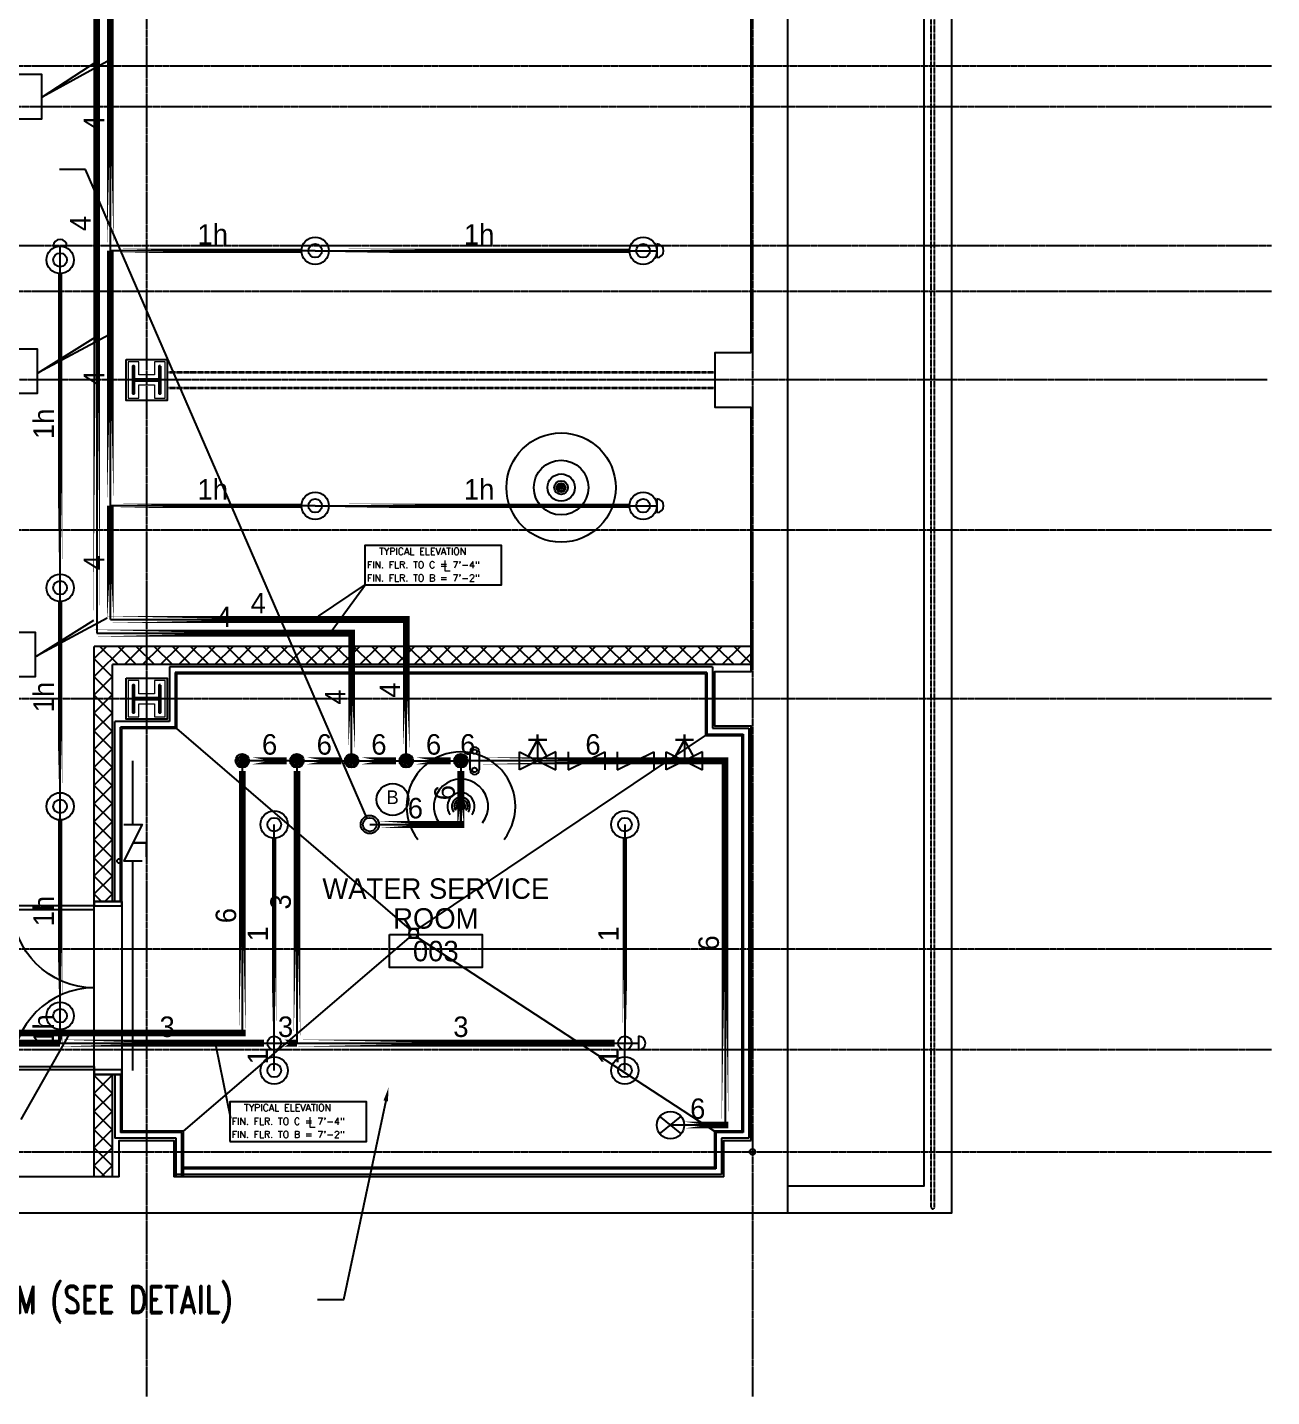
# Model space of a CAD drawing. Header units: inches. Extents: x 1442 to 5389, y 34 to 2400.
# Drawn here: x 4842 to 5389, y 491 to 1092 of the extents above; entities that cross this region are included whole.
import ezdxf
from ezdxf.enums import TextEntityAlignment as Align

# ---------------------------------------------------------------- set-up
doc = ezdxf.new("R2010")
doc.units = ezdxf.units.IN
doc.header["$MEASUREMENT"] = 0
doc.linetypes.add('CENTER2', pattern=[1.125, 0.75, -0.125, 0.125, -0.125])
doc.linetypes.add('HIDDEN2', pattern=[0.1875, 0.125, -0.0625])
for name, color, linetype, lineweight in [('A-Detl-Hatch', 1, 'Continuous', 18), ('A-Detl-Wide', 2, 'Continuous', 35), ('S-Detl-Hatch', 1, 'Continuous', 18), ('S-Detl-Wide', 3, 'Continuous', 35)]:
    doc.layers.add(name, color=color, linetype=linetype, lineweight=lineweight)
for name, color, linetype in [('A-Door', 7, 'Continuous'), ('A-Door-Head', 8, 'Continuous'), ('A-Flor-Pfix', 7, 'Continuous'), ('A-Flor-Strs', 8, 'Continuous'), ('A-Grid(SmallScale)', 11, 'CENTER2'), ('A-Site-Pave', 8, 'Continuous'), ('A-Tag-Rm(Scale)', 7, 'Continuous'), ('A-Wall-Full', 7, 'Continuous'), ('A-Wall-Hatch', 15, 'Continuous'), ('conflict', 1, 'Continuous'), ('Coordination', 1, 'Continuous'), ('details', 1, 'Continuous'), ('F-FP-N', 2, 'Continuous'), ('F-FP-N @ 1 (1)', 2, 'Continuous'), ('F-FP-N @ 1 (2)', 2, 'Continuous'), ('F-FP-N @ 12', 2, 'Continuous'), ('F-FP-N @ 128', 2, 'Continuous'), ('F-FP-N @ 16', 2, 'Continuous'), ('F-FP-N @ 192', 2, 'Continuous'), ('F-FP-N @ 2', 2, 'Continuous'), ('F-FP-N @ 24', 2, 'Continuous'), ('F-FP-N @ 384', 2, 'Continuous'), ('F-FP-N @ 4', 2, 'Continuous'), ('F-FP-N @ 48', 2, 'Continuous'), ('F-FP-N @ 64', 2, 'Continuous'), ('F-FP-N @ 768', 2, 'Continuous'), ('F-FP-N @ 8', 2, 'Continuous'), ('F-FP-N @ 96', 2, 'Continuous'), ('F-PC-N', 1, 'Continuous'), ('F-PC-N @ 128', 1, 'Continuous'), ('HEADS', 1, 'Continuous'), ('HEADUP', 1, 'Continuous'), ('PIPEBL', 1, 'Continuous'), ('pipefitt', 1, 'Continuous'), ('pipemn', 1, 'Continuous'), ('PIPESPC', 1, 'Continuous'), ('S-Foundation', 7, 'Continuous'), ('S-Structural Concrete', 4, 'Continuous'), ('S-Wall-CMU', 7, 'Continuous'), ('S-Wall-Hatch', 8, 'Continuous'), ('spk-cap', 1, 'Continuous'), ('spk-pipecoup', 1, 'Continuous'), ('spk-pipedrop', 1, 'Continuous'), ('spk-piperise', 1, 'Continuous'), ('spk-ref', 1, 'Continuous'), ('TIDYPIPE', 1, 'Continuous')]:
    doc.layers.add(name, color=color, linetype=linetype)
doc.styles.add('PDA1', font='ROMAND', dxfattribs={"width": 0.755})
doc.styles.add('PIPE', font='PIPE.SHX')
doc.styles.add('ROMAND', font='romand', dxfattribs={"width": 0.75, "height": 1.5})
doc.dimstyles.get("Standard").update_dxf_attribs({"dimtxt": 0.18, "dimasz": 0.18, "dimexe": 0.18, "dimexo": 0.0625, "dimgap": 0.09, "dimtad": 0, "dimtih": 1, "dimtoh": 1, "dimdec": 4, "dimzin": 0, "dimdsep": 46, "dimtxsty": 'Standard', "dimcen": 0.09, "dimadec": 0, "dimazin": 0, "dimtfac": 1, "dimtdec": 4, "dimtofl": 0, "dimtmove": 0, "dimatfit": 3, "dimfxl": 1, "dimtolj": 1, "dimtzin": 0, "dimarcsym": 0})

# ---------------------------------------------------------------- blocks, each defined once
blk = doc.blocks.new('Rm Tag')
blk.add_lwpolyline([(-0.2124, 0.0759), (0.2124, 0.0759), (0.2124, -0.0759), (-0.2124, -0.0759)], close=True)
for p in [(0, 0.2858), (0, 0.1493), (0, 0)]:
    blk.add_attdef('XXX', text='', height=0.0938).set_placement(p, align=Align.MIDDLE_CENTER)
blk = doc.blocks.new('*U15')
at = {"layer": 'A-Detl-Hatch'}
h = blk.add_hatch(dxfattribs=at)
h.set_pattern_fill('ANSI32', color=256, scale=6, style=0)
h.set_pattern_definition([(45, (0, -6.06), (-1.591, 1.591), []), (45, (1.0607, -6.06), (-1.591, 1.591), [])])
edge = h.paths.add_edge_path()
edge.add_line((6, -12.12), (6, -11.515))
edge.add_line((6, -11.515), (0.795, -11.515))
edge.add_arc((0.795, -10.915), 0.6, 180, 270, ccw=False)
edge.add_line((0.195, -10.915), (0.195, -1.205))
edge.add_arc((0.795, -1.205), 0.6, 90, 180, ccw=False)
edge.add_line((0.795, -0.605), (6, -0.605))
edge.add_line((6, -0.605), (6, 0))
edge.add_line((6, 0), (-6, 0))
edge.add_line((-6, 0), (-6, -0.605))
edge.add_line((-6, -0.605), (-0.795, -0.605))
edge.add_arc((-0.795, -1.205), 0.6, 0, 90, ccw=False)
edge.add_line((-0.195, -1.205), (-0.195, -10.915))
edge.add_arc((-0.795, -10.915), 0.6, 270, 360, ccw=False)
edge.add_line((-0.795, -11.515), (-6, -11.515))
edge.add_line((-6, -11.515), (-6, -12.12))
edge.add_line((-6, -12.12), (6, -12.12))
at = {"color": 0, "linetype": 'ByBlock'}
blk.add_lwpolyline([(6, -12.12), (6, -11.515), (0.795, -11.515, -0.4142136), (0.195, -10.915), (0.195, -1.205, -0.4142136), (0.795, -0.605), (6, -0.605), (6, 0), (-6, 0), (-6, -0.605), (-0.795, -0.605, -0.4142136), (-0.195, -1.205), (-0.195, -10.915, -0.4142136), (-0.795, -11.515), (-6, -11.515), (-6, -12.12)], format="xyb", close=True, dxfattribs=at)
blk = doc.blocks.new('W12X65')
at = {"layer": 'S-Detl-Hatch'}
blk.add_lwpolyline([(13860.59, -7310.28), (13860.59, -7305.67), (13854.79, -7305.67), (13854.79, -7298.76), (13860.59, -7298.76), (13860.59, -7294.16), (13844.59, -7294.16), (13844.59, -7298.76), (13850.4, -7298.76), (13850.4, -7305.67), (13844.59, -7305.67), (13844.59, -7310.28)], close=True, dxfattribs=at)
at = {"layer": 'A-Detl-Wide'}
blk.add_blockref('*U15', (13852.59, -7296.16), dxfattribs=at)
blk = doc.blocks.new('Door 36in')
blk.add_lwpolyline([(0, 36), (1.5, 36), (1.5, 0), (0, 0)], close=True)
blk.add_arc((0, 0), 36, 0, 90)
blk = doc.blocks.new('*U188')
at = {"linetype": 'Continuous'}
blk.add_lwpolyline([(0.0625, 0.0625, 0, 0.0273, 0), (0.0041, 0.0625, 0, 0, 0), (0.0041, 0.0625, 0, 0, 0), (-0.0625, 0.0625, 0, 0, 0)], format="xyseb", dxfattribs=at)
for points in [[(0.0625, 0.0312), (0.0625, -0.0312), (-0.0625, 0.0312), (-0.0625, -0.0312)], [(0, 0), (0, -0.046), (-0.0483, -0.046)]]:
    blk.add_lwpolyline(points, dxfattribs=at)
blk.add_circle((-0.0625, 0.0469), 0.00781, dxfattribs=at)
blk = doc.blocks.new('*U186')
blk.add_circle((0, 0), 0.03125)
blk = doc.blocks.new('*U207')
at = {"layer": 'F-FP-N @ 1 (1)'}
blk.add_blockref('*U186', (5076.5, 890.32), dxfattribs=at)
at = {"layer": 'F-FP-N @ 1 (2)'}
blk.add_blockref('*U186', (5076.5, 890.32), dxfattribs=at)
at = {"layer": 'F-FP-N @ 12', "xscale": 12, "yscale": 12, "zscale": 12}
blk.add_blockref('*U186', (5076.5, 890.32), dxfattribs=at)
at = {"layer": 'F-FP-N @ 128', "xscale": 128, "yscale": 128, "zscale": 128}
blk.add_blockref('*U186', (4992.5, 742.32), dxfattribs=at)
at = {"layer": 'F-FP-N @ 16', "xscale": 16, "yscale": 16, "zscale": 16}
blk.add_blockref('*U186', (5076.5, 890.32), dxfattribs=at)
at = {"layer": 'F-FP-N @ 192', "xscale": 192, "yscale": 192, "zscale": 192}
blk.add_blockref('*U186', (5076.5, 890.32), dxfattribs=at)
at = {"layer": 'F-FP-N @ 2', "xscale": 2, "yscale": 2, "zscale": 2}
blk.add_blockref('*U186', (5076.5, 890.32), dxfattribs=at)
at = {"layer": 'F-FP-N @ 24', "xscale": 24, "yscale": 24, "zscale": 24}
blk.add_blockref('*U186', (5076.5, 890.32), dxfattribs=at)
at = {"layer": 'F-FP-N @ 384', "xscale": 384, "yscale": 384, "zscale": 384}
blk.add_blockref('*U186', (5076.5, 890.32), dxfattribs=at)
at = {"layer": 'F-FP-N @ 4', "xscale": 4, "yscale": 4, "zscale": 4}
blk.add_blockref('*U186', (5076.5, 890.32), dxfattribs=at)
at = {"layer": 'F-FP-N @ 48', "xscale": 48, "yscale": 48, "zscale": 48}
blk.add_blockref('*U186', (5076.5, 890.32), dxfattribs=at)
at = {"layer": 'F-FP-N @ 64', "xscale": 64, "yscale": 64, "zscale": 64}
blk.add_blockref('*U186', (5076.5, 890.32), dxfattribs=at)
at = {"layer": 'F-FP-N @ 768', "xscale": 768, "yscale": 768, "zscale": 768}
blk.add_blockref('*U186', (5076.5, 890.32), dxfattribs=at)
at = {"layer": 'F-FP-N @ 8', "xscale": 8, "yscale": 8, "zscale": 8}
blk.add_blockref('*U186', (5076.5, 890.32), dxfattribs=at)
at = {"layer": 'F-FP-N @ 96', "xscale": 96, "yscale": 96, "zscale": 96}
blk.add_blockref('*U186', (5076.5, 890.32), dxfattribs=at)
blk = doc.blocks.new('*U190')
at = {"linetype": 'Continuous'}
blk.add_arc((0, 0), 0.03112, 232.56697, 127.43303, dxfattribs=at)
blk = doc.blocks.new('*U208')
at = {"layer": 'F-FP-N @ 1 (1)', "rotation": 89.99999999999999}
blk.add_blockref('*U190', (5032.5, 750.32), dxfattribs=at)
at = {"layer": 'F-FP-N @ 1 (2)', "rotation": 89.99999999999999}
blk.add_blockref('*U190', (5032.5, 750.32), dxfattribs=at)
at = {"layer": 'F-FP-N @ 12', "xscale": 12.0000000000001, "yscale": 12.0000000000001, "zscale": 12.0000000000001, "rotation": 89.99999999999999}
blk.add_blockref('*U190', (5032.5, 750.32), dxfattribs=at)
at = {"layer": 'F-FP-N @ 128', "xscale": 128.0000000000011, "yscale": 128.0000000000011, "zscale": 128.0000000000011, "rotation": 89.99999999999999}
blk.add_blockref('*U190', (5032.5, 750.32), dxfattribs=at)
at = {"layer": 'F-FP-N @ 16', "xscale": 16.00000000000014, "yscale": 16.00000000000014, "zscale": 16.00000000000014, "rotation": 89.99999999999999}
blk.add_blockref('*U190', (5032.5, 750.32), dxfattribs=at)
at = {"layer": 'F-FP-N @ 192', "xscale": 192.0000000000017, "yscale": 192.0000000000017, "zscale": 192.0000000000017, "rotation": 89.99999999999999}
blk.add_blockref('*U190', (5032.5, 750.32), dxfattribs=at)
at = {"layer": 'F-FP-N @ 2', "xscale": 2.000000000000017, "yscale": 2.000000000000017, "zscale": 2.000000000000017, "rotation": 89.99999999999999}
blk.add_blockref('*U190', (5032.5, 750.32), dxfattribs=at)
at = {"layer": 'F-FP-N @ 24', "xscale": 24.00000000000021, "yscale": 24.00000000000021, "zscale": 24.00000000000021, "rotation": 89.99999999999999}
blk.add_blockref('*U190', (5032.5, 750.32), dxfattribs=at)
at = {"layer": 'F-FP-N @ 384', "xscale": 384.0000000000034, "yscale": 384.0000000000034, "zscale": 384.0000000000034, "rotation": 89.99999999999999}
blk.add_blockref('*U190', (5032.5, 750.32), dxfattribs=at)
at = {"layer": 'F-FP-N @ 4', "xscale": 4.000000000000035, "yscale": 4.000000000000035, "zscale": 4.000000000000035, "rotation": 89.99999999999999}
blk.add_blockref('*U190', (5032.5, 750.32), dxfattribs=at)
at = {"layer": 'F-FP-N @ 48', "xscale": 48.00000000000042, "yscale": 48.00000000000042, "zscale": 48.00000000000042, "rotation": 89.99999999999999}
blk.add_blockref('*U190', (5032.5, 750.32), dxfattribs=at)
at = {"layer": 'F-FP-N @ 64', "xscale": 64.00000000000055, "yscale": 64.00000000000055, "zscale": 64.00000000000055, "rotation": 89.99999999999999}
blk.add_blockref('*U190', (5032.5, 750.32), dxfattribs=at)
at = {"layer": 'F-FP-N @ 768', "xscale": 768.0000000000067, "yscale": 768.0000000000067, "zscale": 768.0000000000067, "rotation": 89.99999999999999}
blk.add_blockref('*U190', (5032.5, 750.32), dxfattribs=at)
at = {"layer": 'F-FP-N @ 8', "xscale": 8.00000000000007, "yscale": 8.00000000000007, "zscale": 8.00000000000007, "rotation": 89.99999999999999}
blk.add_blockref('*U190', (5032.5, 750.32), dxfattribs=at)
at = {"layer": 'F-FP-N @ 96', "xscale": 96.00000000000084, "yscale": 96.00000000000084, "zscale": 96.00000000000084, "rotation": 89.99999999999999}
blk.add_blockref('*U190', (5032.5, 750.32), dxfattribs=at)
blk = doc.blocks.new('COUPLING')
for p, q in [((-2, -4), (-2, 4)), ((0, 6), (0, 6)), ((2, 4), (2, -4)), ((0, -6), (0, -6))]:
    blk.add_line(p, q)
for centre in [(0, 4), (0, -4)]:
    blk.add_circle(centre, 1)
for centre, start, end in [((0, 4), 90, 180), ((0, 4), 0, 90), ((0, -4), 180, 270), ((0, -4), 270, 0)]:
    blk.add_arc(centre, 2, start, end)
blk = doc.blocks.new('SPRIG1')
for radius in [6, 3]:
    blk.add_circle((0, 0), radius)
blk = doc.blocks.new('drop')
blk.add_circle((0, 0), 3)
for points in [[(0.01, 2.97), (-2.53, -1.59), (-2.62, 1.36)], [(0.01, 2.97), (-2.49, -1.59), (2.52, -1.59)], [(2.52, -1.59), (0.01, 2.97), (2.6, 1.47)], [(2.52, -1.59), (-2.53, -1.59), (0.01, -2.98)]]:
    blk.add_solid(points)
blk = doc.blocks.new('CAP')
blk.add_line((0, 3), (0, -3))
blk.add_arc((0, 0), 3, 270, 90)
blk = doc.blocks.new('rise')
blk.add_circle((0, 0), 3)
blk = doc.blocks.new('PIPESPC')
at = {"layer": 'PIPESPC', "style": 'PIPE', "width": 0.9}
blk.add_attdef('SIZE', text='', height=9, dxfattribs=at).set_placement((0, 4.02), align=Align.CENTER)
at = {"layer": 'PIPESPC', "style": 'PIPE', "flags": 1}
blk.add_attdef('SCHED', (25.3, 3.89), '', height=9, dxfattribs=at)
blk = doc.blocks.new('RISER')
at = {"layer": 'HEADS'}
for p, q in [((-5, -4), (5, 4)), ((5, -4), (-5, 4))]:
    blk.add_line(p, q, dxfattribs=at)
blk.add_circle((0, 0), 6, dxfattribs=at)
blk = doc.blocks.new('REF')
blk.add_circle((10, 11), 7)
blk.add_attdef('L', text='', height=6).set_placement((10, 9), align=Align.CENTER)

msp = doc.modelspace()

# ---------------------------------------------------------------- hatches: boundary and pattern name
at = {"layer": 'S-Wall-Hatch'}
h = msp.add_hatch(dxfattribs=at)
h.set_pattern_fill('ANSI37', color=256, scale=45, style=0)
h.set_pattern_definition([(45, (5476.0016, 9796.331), (-3.9774756, 3.9774756), []), (135, (5476.0016, 9796.331), (-3.9774756, -3.9774756), [])])
h.paths.add_polyline_path([(4879.5, 623.58), (4871.5, 623.58), (4871.5, 591.58), (4879.5, 591.58)])
h.paths.add_polyline_path([(4879.5, 591.58), (4871.5, 591.58), (4871.5, 587.58), (4879.5, 587.58)])
h.paths.add_polyline_path([(4879.5, 812.58), (4894.5, 812.58), (4894.5, 820.58), (4871.5, 820.58), (4871.5, 797.58), (4879.5, 797.58)])
h.paths.add_polyline_path([(5160, 820.58), (4894.5, 820.58), (4894.5, 812.58), (5160, 812.58)])
h.paths.add_polyline_path([(4871.5, 708.58), (4879.5, 708.58), (4879.5, 797.58), (4871.5, 797.58)])
h.paths.add_polyline_path([(4879.5, 632.57), (4871.5, 632.57), (4871.5, 623.58), (4879.5, 623.58)])

# ---------------------------------------------------------------- linework, layer by layer
at = {"layer": 'A-Door'}
for points in [[(4883.63, 708.58), (4871.5, 708.58), (4871.5, 706.58), (4883.63, 706.58)], [(4883.63, 634.57), (4871.5, 634.57), (4871.5, 632.57), (4883.63, 632.57)]]:
    msp.add_lwpolyline(points, close=True, dxfattribs=at)
at = {"layer": 'A-Door-Head'}
msp.add_lwpolyline([(4871.5, 708.58), (4883.63, 708.58), (4883.63, 632.57), (4871.5, 632.57)], close=True, dxfattribs=at)
at = {"layer": 'A-Flor-Pfix'}
msp.add_lwpolyline([(5009.75, 696.58), (5009.75, 692.58), (5013.75, 692.58), (5013.75, 696.58)], close=True, dxfattribs=at)
msp.add_circle((5011.75, 694.58), 2, dxfattribs=at)
at = {"layer": 'A-Flor-Strs', "linetype": 'HIDDEN2'}
for p, q in [((5239, 574.22), (5239, 1327.72)), ((5240.5, 574.22), (5240.5, 1326.67))]:
    msp.add_line(p, q, dxfattribs=at)
msp.add_arc((5239.75, 574.22), 0.75, 180, 0, dxfattribs=at)
at = {"layer": 'A-Grid(SmallScale)'}
for p, q in [((4894.5, 2370.32), (4894.5, 491.06)), ((5160.5, 2370.32), (5160.5, 491.06)), ((1580.5, 1075.58), (5388.5, 1075.58)), ((5388.5, 1057.58), (1600.34, 1057.58)), ((1606.3, 996.58), (5388.5, 996.58)), ((1580.5, 976.58), (5388.5, 976.58)), ((5386.5, 937.58), (1595.31, 937.58)), ((5388.5, 871.58), (1580.5, 871.58)), ((5388.5, 797.58), (1580.5, 797.58)), ((5388.5, 687.58), (1580.5, 687.58)), ((1580.5, 643.58), (5388.5, 643.58)), ((1580.5, 598.58), (5388.5, 598.58))]:
    msp.add_line(p, q, dxfattribs=at)
at = {"layer": 'A-Site-Pave'}
for p, q in [((4907.63, 784.46), (5009.75, 696.58)), ((5013.75, 696.58), (5139.88, 781.46)), ((4910.63, 607.71), (5009.75, 692.58)), ((5013.75, 692.58), (5143.88, 607.71))]:
    msp.add_line(p, q, dxfattribs=at)
at = {"layer": 'A-Wall-Full'}
for p, q in [((4907.63, 808.46), (4907.63, 784.46)), ((5139.88, 808.46), (4907.63, 808.46)), ((5139.88, 808.46), (5139.88, 781.46)), ((4907.63, 784.46), (4883.63, 784.46)), ((4883.63, 708.58), (4883.63, 784.46)), ((5139.88, 781.46), (5155.88, 781.46)), ((5155.88, 781.46), (5155.88, 607.71)), ((4883.63, 632.58), (4883.63, 607.71)), ((4910.63, 607.71), (4883.63, 607.71)), ((4910.63, 587.58), (4910.63, 607.71)), ((5155.88, 607.71), (5143.88, 607.71)), ((5143.88, 607.71), (5143.88, 591.71)), ((5143.88, 591.71), (4910.63, 591.71))]:
    msp.add_line(p, q, dxfattribs=at)
at = {"layer": 'A-Wall-Hatch'}
for p, q in [((4904.5, 811.58), (4904.5, 787.58)), ((5143, 811.58), (4904.5, 811.58)), ((4907, 809.08), (4907, 785.08)), ((5140.5, 809.08), (4907, 809.08)), ((5140.5, 809.08), (5140.5, 782.08)), ((5143, 811.58), (5143, 784.58)), ((4904.5, 787.58), (4880.5, 787.58)), ((4880.5, 708.58), (4880.5, 787.58)), ((4907, 785.08), (4883, 785.08)), ((4883, 708.58), (4883, 785.08)), ((5140.5, 782.08), (5156.5, 782.08)), ((5143, 784.58), (5159, 784.58)), ((5156.5, 782.08), (5156.5, 607.08)), ((5159, 784.58), (5159, 604.58)), ((4880.5, 632.57), (4880.5, 604.58)), ((4883, 632.57), (4883, 607.08)), ((4907.5, 604.58), (4880.5, 604.58)), ((4910, 607.08), (4883, 607.08)), ((4907.5, 587.58), (4907.5, 604.58)), ((4910, 587.58), (4910, 607.08)), ((5156.5, 607.08), (5144.5, 607.08)), ((5144.5, 607.08), (5144.5, 591.08)), ((5159, 604.58), (5147, 604.58)), ((5147, 604.58), (5147, 588.58)), ((5144.5, 591.08), (4910, 591.08)), ((5147, 588.58), (4907.5, 588.58))]:
    msp.add_line(p, q, dxfattribs=at)
at = {"layer": 'conflict'}
for p, q in [((4878.73, 1078.39), (4848.57, 1061.75)), ((4872.66, 1077.43), (4848.57, 1061.75)), ((4872, 956.45), (4846.78, 940.63)), ((4878.07, 957.4), (4846.9, 940.75)), ((4969.98, 833.89), (4990.21, 847.48)), ((4975.97, 827.75), (4990.54, 847.8)), ((4871.16, 831.98), (4845.94, 816.17)), ((4877.22, 832.93), (4846.06, 816.29))]:
    msp.add_line(p, q, dxfattribs=at)
for points in [[(4776.75, 1052.3), (4848.54, 1052.3), (4848.54, 1071.7), (4776.75, 1071.7)], [(4775.89, 931.82), (4846.5, 931.82), (4846.5, 951.19), (4775.89, 951.19)], [(4990.3, 847.6), (5050.32, 847.6), (5050.32, 864.88), (4990.3, 864.88)], [(4775.05, 807.35), (4845.66, 807.35), (4845.66, 826.73), (4775.05, 826.73)], [(4930.96, 603.18), (4990.98, 603.18), (4990.98, 620.46), (4930.96, 620.46)]]:
    msp.add_lwpolyline(points, close=True, dxfattribs=at)
at = {"layer": 'Coordination'}
for p, q in [((4860.48, 650.19), (4839.28, 612.83)), ((4924.89, 644.97), (4931.33, 613.37))]:
    msp.add_line(p, q, dxfattribs=at)
msp.add_circle((5160.5, 598.58), 1.22, dxfattribs=at)
at = {"layer": 'details'}
for p, q in [((5066.16, 779.59), (5066.16, 781.86)), ((5066.16, 781.86), (5066.16, 779.59)), ((5130.66, 779.59), (5130.66, 781.86)), ((5130.66, 781.86), (5130.66, 779.59)), ((5066.16, 779.59), (5062.16, 772.32)), ((5062.16, 772.32), (5066.16, 779.59)), ((5066.16, 779.59), (5062.17, 779.59)), ((5062.17, 779.59), (5070.16, 779.59)), ((5070.16, 772.32), (5066.16, 779.59)), ((5070.16, 779.59), (5066.16, 779.59)), ((5066.16, 779.59), (5066.16, 770.32)), ((5130.66, 779.59), (5126.66, 772.32)), ((5126.66, 772.32), (5130.66, 779.59)), ((5130.66, 779.59), (5126.67, 779.59)), ((5126.67, 779.59), (5134.66, 779.59)), ((5134.66, 772.32), (5130.66, 779.59)), ((5134.66, 779.59), (5130.66, 779.59)), ((5130.66, 779.59), (5130.66, 770.32)), ((5074.16, 774.32), (5058.16, 766.32)), ((5058.16, 766.32), (5058.16, 774.32)), ((5058.16, 774.32), (5074.16, 766.32)), ((5074.16, 766.32), (5074.16, 774.32)), ((5079.66, 770.32), (5074.16, 770.32)), ((5079.66, 774.32), (5079.66, 766.32)), ((5079.66, 766.32), (5095.66, 774.32)), ((5095.66, 774.32), (5095.66, 766.32)), ((5101.16, 770.32), (5095.66, 770.32)), ((5101.16, 774.32), (5101.16, 766.32)), ((5101.16, 766.32), (5117.16, 774.32)), ((5117.16, 774.32), (5117.16, 766.32)), ((5122.66, 770.32), (5117.16, 770.32)), ((5138.66, 774.32), (5122.66, 766.32)), ((5122.66, 766.32), (5122.66, 774.32)), ((5122.66, 774.32), (5138.66, 766.32)), ((5138.66, 766.32), (5138.66, 774.32)), ((5144.5, 770.32), (5138.66, 770.32)), ((4884.5, 742.32), (4892.5, 742.32)), ((4892.5, 742.32), (4888.5, 734.32)), ((4888.5, 734.32), (4884.5, 726.32)), ((4888.5, 734.32), (4894.39, 734.32)), ((4894.39, 734.32), (4888.5, 734.32)), ((4894.39, 734.32), (4894.39, 728.15)), ((4894.39, 728.15), (4894.39, 734.32)), ((4884.5, 726.32), (4892.5, 726.32))]:
    msp.add_line(p, q, dxfattribs=at)
msp.add_lwpolyline([(4999.48, 620.92), (4980.99, 533.56), (4969.47, 533.56)], dxfattribs=at)
msp.add_solid([(4998.51, 621.13), (5000.73, 626.79), (5000.46, 620.72)], dxfattribs=at)
at = {"layer": 'F-FP-N'}
for p, q in [((5032.5, 742.32), (5032.5, 750.32)), ((4996.5, 742.32), (5032.5, 742.32))]:
    msp.add_line(p, q, dxfattribs=at)
at = {"layer": 'F-PC-N'}
for p, q in [((4888.5, 742.32), (4888.5, 770.32)), ((4888.5, 634.32), (4888.5, 726.32))]:
    msp.add_line(p, q, dxfattribs=at)
at = {"layer": 'PIPEBL', "color": 1}
for p, q in [((4856.5, 990.32), (4856.5, 996.32)), ((4968.5, 994.32), (4878.56, 994.32)), ((4968.5, 994.32), (5112.5, 994.32)), ((5112.5, 994.32), (5118.5, 994.32)), ((4856.5, 846.32), (4856.5, 990.32)), ((4968.5, 882.32), (4878.56, 882.32)), ((4968.5, 882.32), (5112.5, 882.32)), ((5112.5, 882.32), (5118.5, 882.32)), ((4856.5, 750.32), (4856.5, 846.32)), ((4856.5, 658.32), (4856.5, 750.32)), ((4950.5, 646.32), (4950.5, 742.32)), ((5104.5, 742.32), (5104.5, 646.32)), ((4856.5, 646.32), (4856.5, 658.32)), ((4950.5, 634.32), (4950.5, 646.32)), ((5104.5, 634.32), (5104.5, 646.32))]:
    msp.add_line(p, q, dxfattribs=at)
at = {"layer": 'pipemn', "color": 1}
for p, q in [((4872.56, 1186.32), (4872.56, 826.36)), ((4878.56, 994.32), (4878.56, 1106.32)), ((4878.56, 882.32), (4878.56, 994.32)), ((4878.56, 832.36), (4878.56, 882.32)), ((4878.56, 832.36), (5008.5, 832.36)), ((5008.5, 770.32), (5008.5, 832.36)), ((4872.56, 826.36), (4984.5, 826.36)), ((4984.5, 770.32), (4984.5, 826.36)), ((4960.5, 770.32), (4960.5, 646.32)), ((4764.5, 646.32), (4856.5, 646.32)), ((4856.5, 646.32), (4950.5, 646.32)), ((4950.5, 646.32), (4960.5, 646.32)), ((4960.5, 646.32), (5104.5, 646.32)), ((5104.5, 646.32), (5110.5, 646.32))]:
    msp.add_line(p, q, dxfattribs=at)
at = {"layer": 'pipemn'}
for p, q in [((4960.5, 770.32), (4936.5, 770.32)), ((4960.5, 770.32), (4984.5, 770.32)), ((4984.5, 770.32), (5008.5, 770.32)), ((5008.5, 770.32), (5032.5, 770.32)), ((5038.5, 770.32), (5032.5, 770.32)), ((5032.5, 770.32), (5032.5, 742.32)), ((5148.5, 770.32), (5038.5, 770.32)), ((5148.5, 770.32), (5148.5, 610.32)), ((4992.5, 742.32), (5032.5, 742.32)), ((5148.5, 610.32), (5124.5, 610.32))]:
    msp.add_line(p, q, dxfattribs=at)
at = {"layer": 'pipemn', "color": 5}
for p, q in [((4936.5, 770.32), (4936.5, 650.77)), ((4936.5, 650.77), (4280.5, 650.77))]:
    msp.add_line(p, q, dxfattribs=at)
at = {"layer": 'S-Detl-Wide', "linetype": 'HIDDEN2'}
for p, q in [((4903.5, 941.08), (5144, 941.08)), ((4903.5, 934.08), (5144, 934.08))]:
    msp.add_line(p, q, dxfattribs=at)
at = {"layer": 'S-Foundation'}
for p, q in [((5176, 571.58), (5176, 1433.6)), ((4882.5, 587.58), (4608.5, 587.58)), ((5148, 587.58), (4906.5, 587.58)), ((5176, 571.58), (1797, 571.58)), ((5236, 571.58), (5176, 571.58))]:
    msp.add_line(p, q, dxfattribs=at)
for points in [[(5176, 583.58), (5236, 583.58), (5236, 1535.58), (5236, 1535.58), (5236, 1547.58), (5248, 1547.58), (5248, 571.58), (5236, 571.58)], [(5160, 949.58), (5160, 1150.58)], [(5160, 949.58), (5144, 949.58), (5144, 925.58), (5160, 925.58)], [(5160, 603.58), (5160, 785.58), (5144, 785.58), (5144, 809.58), (5160, 809.58), (5160, 925.58)], [(4882.5, 587.58), (4882.5, 603.58), (4906.5, 603.58), (4906.5, 587.58)], [(5148, 587.58), (5148, 603.58), (5160, 603.58)]]:
    msp.add_lwpolyline(points, dxfattribs=at)
at = {"layer": 'S-Structural Concrete'}
for points in [[(4885.5, 946.58), (4903.5, 946.58), (4903.5, 928.58), (4885.5, 928.58)], [(4885.5, 806.58), (4903.5, 806.58), (4903.5, 788.58), (4885.5, 788.58)]]:
    msp.add_lwpolyline(points, close=True, dxfattribs=at)
at = {"layer": 'S-Wall-CMU'}
for p, q in [((4871.5, 708.58), (4871.5, 820.58)), ((5160, 820.58), (4871.5, 820.58)), ((4879.5, 708.58), (4879.5, 812.58)), ((5160, 812.58), (4879.5, 812.58)), ((4871.5, 587.58), (4871.5, 632.57)), ((4879.5, 587.58), (4879.5, 632.57))]:
    msp.add_line(p, q, dxfattribs=at)
at = {"layer": 'TIDYPIPE', "color": 1}
for points, const_width in [([(4872.56, 824.86), (4872.56, 1171.32)], 3), ([(4878.56, 994.32), (4878.56, 1106.32)], 3), ([(4878.56, 882.32), (4878.56, 994.32)], 3), ([(4878.56, 994.32), (4962.5, 994.32)], 2), ([(4974.5, 994.32), (5106.5, 994.32)], 2), ([(4856.5, 852.32), (4856.5, 984.32)], 2), ([(4878.56, 830.86), (4878.56, 882.32)], 3), ([(4878.56, 882.32), (4962.5, 882.32)], 2), ([(4974.5, 882.32), (5106.5, 882.32)], 2), ([(4856.5, 756.32), (4856.5, 840.32)], 2), ([(4877.06, 832.36), (5010, 832.36)], 3), ([(5008.5, 774.82), (5008.5, 833.86)], 3), ([(4871.06, 826.36), (4986, 826.36)], 3), ([(4984.5, 774.82), (4984.5, 827.86)], 3), ([(4941, 770.32), (4956, 770.32)], 3), ([(4965, 770.32), (4980, 770.32)], 3), ([(4989, 770.32), (5004, 770.32)], 3), ([(5013, 770.32), (5028, 770.32)], 3), ([(5041.5, 770.32), (5150, 770.32)], 3), ([(5148.5, 608.82), (5148.5, 771.82)], 3), ([(4936.5, 649.27), (4936.5, 765.82)], 3), ([(4960.5, 646.32), (4960.5, 765.82)], 3), ([(5032.5, 740.82), (5032.5, 765.82)], 3), ([(4856.5, 664.32), (4856.5, 744.32)], 2), ([(4997, 742.32), (5034, 742.32)], 3), ([(4950.5, 650.82), (4950.5, 736.32)], 2), ([(5104.5, 650.82), (5104.5, 736.32)], 2), ([(4285, 650.77), (4938, 650.77)], 3), ([(4856.5, 646.32), (4856.5, 652.32)], 2), ([(4764.5, 646.32), (4856.5, 646.32)], 3), ([(4856.5, 646.32), (4946, 646.32)], 3), ([(4955, 646.32), (4960.5, 646.32)], 3), ([(4960.5, 646.32), (5100, 646.32)], 3), ([(5130.5, 610.32), (5150, 610.32)], 3)]:
    msp.add_lwpolyline(points, close=True, dxfattribs=dict(at, const_width=const_width))

# ---------------------------------------------------------------- block references
at = {"rotation": 90}
for p in [(-2407.72, -12915.01), (-2407.72, -13055.01)]:
    msp.add_blockref('W12X65', p, dxfattribs=at)
at = {"layer": 'A-Door', "xscale": -1, "rotation": 90}
msp.add_blockref('Door 36in', (4871.5, 706.58), dxfattribs=at)
at = {"layer": 'A-Door', "rotation": 90}
msp.add_blockref('Door 36in', (4871.5, 634.58), dxfattribs=at)
at = {"layer": 'A-Tag-Rm(Scale)'}
ref = msp.add_blockref('Rm Tag', (5021.48, 686.75), dxfattribs=dict(at, xscale=96, yscale=96, zscale=96))
ref.add_attrib('XXX', 'WATER SERVICE', dxfattribs={"layer": '0', "height": 9}).set_placement((5021.48, 714.19), align=Align.MIDDLE_CENTER)
ref.add_attrib('XXX', 'ROOM', dxfattribs={"layer": '0', "height": 9}).set_placement((5021.48, 701.08), align=Align.MIDDLE_CENTER)
ref.add_attrib('XXX', '003', dxfattribs={"layer": '0', "height": 9}).set_placement((5021.48, 686.75), align=Align.MIDDLE_CENTER)
at = {"layer": 'F-FP-N'}
for name in ['*U207', '*U208']:
    msp.add_blockref(name, (0, 0), dxfattribs=at)
at = {"layer": 'F-PC-N @ 128', "xscale": 128, "yscale": 128, "zscale": 128, "rotation": 90}
msp.add_blockref('*U188', (4888.5, 734.32), dxfattribs=at)
at = {"layer": 'HEADUP'}
for p in [(4968.5, 994.32), (5112.5, 994.32), (4856.5, 990.32), (4968.5, 882.32), (5112.5, 882.32), (4856.5, 846.32), (4856.5, 750.32), (4950.5, 742.32), (5104.5, 742.32), (4856.5, 658.32), (4950.5, 634.32), (5104.5, 634.32)]:
    msp.add_blockref('SPRIG1', p, dxfattribs=at)
at = {"layer": 'pipefitt'}
msp.add_blockref('RISER', (5124.5, 610.32), dxfattribs=at)
at = {"layer": 'PIPESPC'}
ref = msp.add_blockref('PIPESPC', (4878.56, 1050.32), dxfattribs=dict(at, rotation=89.99999999999977))
ref.add_attrib('SIZE', '4', dxfattribs={"color": 0, "height": 9, "rotation": 90, "style": 'PIPE'}).set_placement((4878.56, 1050.32), align=Align.BOTTOM_CENTER)
ref = msp.add_blockref('PIPESPC', (4872.56, 1006.34), dxfattribs=dict(at, rotation=90))
ref.add_attrib('SIZE', '4', dxfattribs={"color": 0, "height": 9, "rotation": 90, "style": 'PIPE'}).set_placement((4872.56, 1006.34), align=Align.BOTTOM_CENTER)
ref = msp.add_blockref('PIPESPC', (4923.53, 994.32), dxfattribs=at)
ref.add_attrib('SIZE', '1h', dxfattribs={"color": 0, "height": 9, "style": 'PIPE'}).set_placement((4923.53, 994.32), align=Align.BOTTOM_CENTER)
ref = msp.add_blockref('PIPESPC', (5040.5, 994.32), dxfattribs=at)
ref.add_attrib('SIZE', '1h', dxfattribs={"color": 0, "height": 9, "style": 'PIPE'}).set_placement((5040.5, 994.32), align=Align.BOTTOM_CENTER)
ref = msp.add_blockref('PIPESPC', (4878.56, 938.32), dxfattribs=dict(at, rotation=90))
ref.add_attrib('SIZE', '4', dxfattribs={"color": 0, "height": 9, "rotation": 90, "style": 'PIPE'}).set_placement((4878.56, 938.32), align=Align.BOTTOM_CENTER)
ref = msp.add_blockref('PIPESPC', (4856.5, 918.32), dxfattribs=dict(at, rotation=90))
ref.add_attrib('SIZE', '1h', dxfattribs={"color": 0, "height": 9, "rotation": 90, "style": 'PIPE'}).set_placement((4856.5, 918.32), align=Align.BOTTOM_CENTER)
ref = msp.add_blockref('PIPESPC', (4923.53, 882.32), dxfattribs=at)
ref.add_attrib('SIZE', '1h', dxfattribs={"color": 0, "height": 9, "style": 'PIPE'}).set_placement((4923.53, 882.32), align=Align.BOTTOM_CENTER)
ref = msp.add_blockref('PIPESPC', (5040.5, 882.32), dxfattribs=at)
ref.add_attrib('SIZE', '1h', dxfattribs={"color": 0, "height": 9, "style": 'PIPE'}).set_placement((5040.5, 882.32), align=Align.BOTTOM_CENTER)
ref = msp.add_blockref('PIPESPC', (4878.56, 857.34), dxfattribs=dict(at, rotation=90))
ref.add_attrib('SIZE', '4', dxfattribs={"color": 0, "height": 9, "rotation": 90, "style": 'PIPE'}).set_placement((4878.56, 857.34), align=Align.BOTTOM_CENTER)
ref = msp.add_blockref('PIPESPC', (4943.53, 832.36), dxfattribs=at)
ref.add_attrib('SIZE', '4', dxfattribs={"color": 0, "height": 9, "style": 'PIPE'}).set_placement((4943.53, 832.36), align=Align.BOTTOM_CENTER)
ref = msp.add_blockref('PIPESPC', (4928.53, 826.36), dxfattribs=at)
ref.add_attrib('SIZE', '4', dxfattribs={"color": 0, "height": 9, "style": 'PIPE'}).set_placement((4928.53, 826.36), align=Align.BOTTOM_CENTER)
ref = msp.add_blockref('PIPESPC', (4856.5, 798.32), dxfattribs=dict(at, rotation=90))
ref.add_attrib('SIZE', '1h', dxfattribs={"color": 0, "height": 9, "rotation": 90, "style": 'PIPE'}).set_placement((4856.5, 798.32), align=Align.BOTTOM_CENTER)
ref = msp.add_blockref('PIPESPC', (4984.5, 798.34), dxfattribs=dict(at, rotation=90))
ref.add_attrib('SIZE', '4', dxfattribs={"color": 0, "height": 9, "rotation": 90, "style": 'PIPE'}).set_placement((4984.5, 798.34), align=Align.BOTTOM_CENTER)
ref = msp.add_blockref('PIPESPC', (5008.5, 801.34), dxfattribs=dict(at, rotation=90))
ref.add_attrib('SIZE', '4', dxfattribs={"color": 0, "height": 9, "rotation": 90, "style": 'PIPE'}).set_placement((5008.5, 801.34), align=Align.BOTTOM_CENTER)
ref = msp.add_blockref('PIPESPC', (4948.5, 770.32), dxfattribs=at)
ref.add_attrib('SIZE', '6', dxfattribs={"color": 0, "height": 9, "style": 'PIPE'}).set_placement((4948.5, 770.32), align=Align.BOTTOM_CENTER)
ref = msp.add_blockref('PIPESPC', (4972.5, 770.32), dxfattribs=at)
ref.add_attrib('SIZE', '6', dxfattribs={"color": 0, "height": 9, "style": 'PIPE'}).set_placement((4972.5, 770.32), align=Align.BOTTOM_CENTER)
ref = msp.add_blockref('PIPESPC', (4996.5, 770.32), dxfattribs=at)
ref.add_attrib('SIZE', '6', dxfattribs={"color": 0, "height": 9, "style": 'PIPE'}).set_placement((4996.5, 770.32), align=Align.BOTTOM_CENTER)
ref = msp.add_blockref('PIPESPC', (5020.5, 770.32), dxfattribs=at)
ref.add_attrib('SIZE', '6', dxfattribs={"color": 0, "height": 9, "style": 'PIPE'}).set_placement((5020.5, 770.32), align=Align.BOTTOM_CENTER)
ref = msp.add_blockref('PIPESPC', (5035.5, 770.32), dxfattribs=at)
ref.add_attrib('SIZE', '6', dxfattribs={"color": 0, "height": 9, "style": 'PIPE'}).set_placement((5035.5, 770.32), align=Align.BOTTOM_CENTER)
ref = msp.add_blockref('PIPESPC', (5090.5, 770.32), dxfattribs=at)
ref.add_attrib('SIZE', '6', dxfattribs={"color": 0, "height": 9, "style": 'PIPE'}).set_placement((5090.5, 770.32), align=Align.BOTTOM_CENTER)
ref = msp.add_blockref('PIPESPC', (5032.5, 756.32), dxfattribs=dict(at, rotation=90))
ref.add_attrib('SIZE', '6', dxfattribs={"color": 0, "height": 9, "rotation": 90, "style": 'PIPE'}).set_placement((5032.5, 756.32), align=Align.BOTTOM_CENTER)
ref = msp.add_blockref('PIPESPC', (5012.5, 742.32), dxfattribs=at)
ref.add_attrib('SIZE', '6', dxfattribs={"color": 0, "height": 9, "style": 'PIPE'}).set_placement((5012.5, 742.32), align=Align.BOTTOM_CENTER)
ref = msp.add_blockref('PIPESPC', (4856.5, 704.32), dxfattribs=dict(at, rotation=90))
ref.add_attrib('SIZE', '1h', dxfattribs={"color": 0, "height": 9, "rotation": 90, "style": 'PIPE'}).set_placement((4856.5, 704.32), align=Align.BOTTOM_CENTER)
ref = msp.add_blockref('PIPESPC', (4960.5, 708.32), dxfattribs=dict(at, rotation=90))
ref.add_attrib('SIZE', '3', dxfattribs={"color": 0, "height": 9, "rotation": 90, "style": 'PIPE'}).set_placement((4960.5, 708.32), align=Align.BOTTOM_CENTER)
ref = msp.add_blockref('PIPESPC', (4936.5, 702.32), dxfattribs=dict(at, rotation=90))
ref.add_attrib('SIZE', '6', dxfattribs={"color": 0, "height": 9, "rotation": 90, "style": 'PIPE'}).set_placement((4936.5, 702.32), align=Align.BOTTOM_CENTER)
ref = msp.add_blockref('PIPESPC', (4950.5, 694.32), dxfattribs=dict(at, rotation=90))
ref.add_attrib('SIZE', '1', dxfattribs={"color": 0, "height": 9, "rotation": 90, "style": 'PIPE'}).set_placement((4950.5, 694.32), align=Align.BOTTOM_CENTER)
ref = msp.add_blockref('PIPESPC', (5104.5, 694.32), dxfattribs=dict(at, rotation=90))
ref.add_attrib('SIZE', '1', dxfattribs={"color": 0, "height": 9, "rotation": 90, "style": 'PIPE'}).set_placement((5104.5, 694.32), align=Align.BOTTOM_CENTER)
ref = msp.add_blockref('PIPESPC', (5148.5, 690.32), dxfattribs=dict(at, rotation=90))
ref.add_attrib('SIZE', '6', dxfattribs={"color": 0, "height": 9, "rotation": 90, "style": 'PIPE'}).set_placement((5148.5, 690.32), align=Align.BOTTOM_CENTER)
ref = msp.add_blockref('PIPESPC', (4856.5, 652.32), dxfattribs=dict(at, rotation=90))
ref.add_attrib('SIZE', '1h', dxfattribs={"color": 0, "height": 9, "rotation": 90, "style": 'PIPE'}).set_placement((4856.5, 652.32), align=Align.BOTTOM_CENTER)
ref = msp.add_blockref('PIPESPC', (4903.5, 646.32), dxfattribs=at)
ref.add_attrib('SIZE', '3', dxfattribs={"color": 0, "height": 9, "style": 'PIPE'}).set_placement((4903.5, 646.32), align=Align.BOTTOM_CENTER)
ref = msp.add_blockref('PIPESPC', (4955.5, 646.32), dxfattribs=at)
ref.add_attrib('SIZE', '3', dxfattribs={"color": 0, "height": 9, "style": 'PIPE'}).set_placement((4955.5, 646.32), align=Align.BOTTOM_CENTER)
ref = msp.add_blockref('PIPESPC', (5032.5, 646.32), dxfattribs=at)
ref.add_attrib('SIZE', '3', dxfattribs={"color": 0, "height": 9, "style": 'PIPE'}).set_placement((5032.5, 646.32), align=Align.BOTTOM_CENTER)
ref = msp.add_blockref('PIPESPC', (4950.5, 640.32), dxfattribs=dict(at, rotation=90))
ref.add_attrib('SIZE', '1', dxfattribs={"color": 0, "height": 9, "rotation": 90, "style": 'PIPE'}).set_placement((4950.5, 640.32), align=Align.BOTTOM_CENTER)
ref = msp.add_blockref('PIPESPC', (5104.5, 640.32), dxfattribs=dict(at, rotation=90))
ref.add_attrib('SIZE', '1', dxfattribs={"color": 0, "height": 9, "rotation": 90, "style": 'PIPE'}).set_placement((5104.5, 640.32), align=Align.BOTTOM_CENTER)
ref = msp.add_blockref('PIPESPC', (5136.5, 610.32), dxfattribs=at)
ref.add_attrib('SIZE', '6', dxfattribs={"color": 0, "height": 9, "style": 'PIPE'}).set_placement((5136.5, 610.32), align=Align.BOTTOM_CENTER)
at = {"layer": 'spk-cap', "rotation": 90.00000000002773}
msp.add_blockref('CAP', (4856.5, 996.32), dxfattribs=at)
at = {"layer": 'spk-cap'}
for p in [(5118.5, 994.32), (5118.5, 882.32), (5110.5, 646.32)]:
    msp.add_blockref('CAP', p, dxfattribs=at)
at = {"layer": 'spk-pipecoup', "rotation": 180.0000000000556}
msp.add_blockref('COUPLING', (5038.5, 770.32), dxfattribs=at)
at = {"layer": 'spk-pipedrop'}
msp.add_blockref('drop', (4936.5, 770.32), dxfattribs=at)
at = {"layer": 'spk-pipedrop', "rotation": 90.00000000002773}
for p in [(4960.5, 770.32), (4984.5, 770.32), (5008.5, 770.32), (5032.5, 770.32)]:
    msp.add_blockref('drop', p, dxfattribs=at)
at = {"layer": 'spk-piperise', "rotation": 180.0000000000556}
msp.add_blockref('rise', (4992.5, 742.32), dxfattribs=at)
at = {"layer": 'spk-piperise'}
for p in [(4950.5, 646.32), (5104.5, 646.32)]:
    msp.add_blockref('rise', p, dxfattribs=at)
at = {"layer": 'spk-ref'}
msp.add_blockref('REF', (4992.5, 742.32), dxfattribs=at).add_auto_attribs({'L': 'B'})

# ---------------------------------------------------------------- texts
at = {"layer": 'Coordination', "style": 'ROMAND'}
for s, height, p in [('TYPICAL ELEVATION', 3.0375, (4996.59, 860.83)), ('FIN. FLR. TO C = 7\'-4"', 3.0375, (4991.18, 854.88)), ('L', 4.5, (5024.71, 853.75)), ('FIN. FLR. TO B = 7\'-2"', 3.0375, (4991.18, 849.09)), ('TYPICAL ELEVATION', 3.0375, (4937.25, 616.42)), ('FIN. FLR. TO C = 7\'-4"', 3.0375, (4931.84, 610.46)), ('L', 4.5, (4965.37, 609.34)), ('FIN. FLR. TO B = 7\'-2"', 3.0375, (4931.84, 604.67))]:
    msp.add_text(s, height=height, dxfattribs=at).set_placement(p)
at = {"layer": 'details', "style": 'PDA1', "width": 0.755}
msp.add_text('SPRINKLER RISER ROOM (SEE DETAIL)', height=12, dxfattribs=at).set_placement((4700.22, 527.65))

# ---------------------------------------------------------------- leaders
at = {"layer": 'details'}
msp.add_leader([(4991.26, 745.25), (4867.71, 1030.08), (4856.19, 1030.08)], dimstyle='Standard', dxfattribs=at)

doc.saveas('drawing.dxf')
